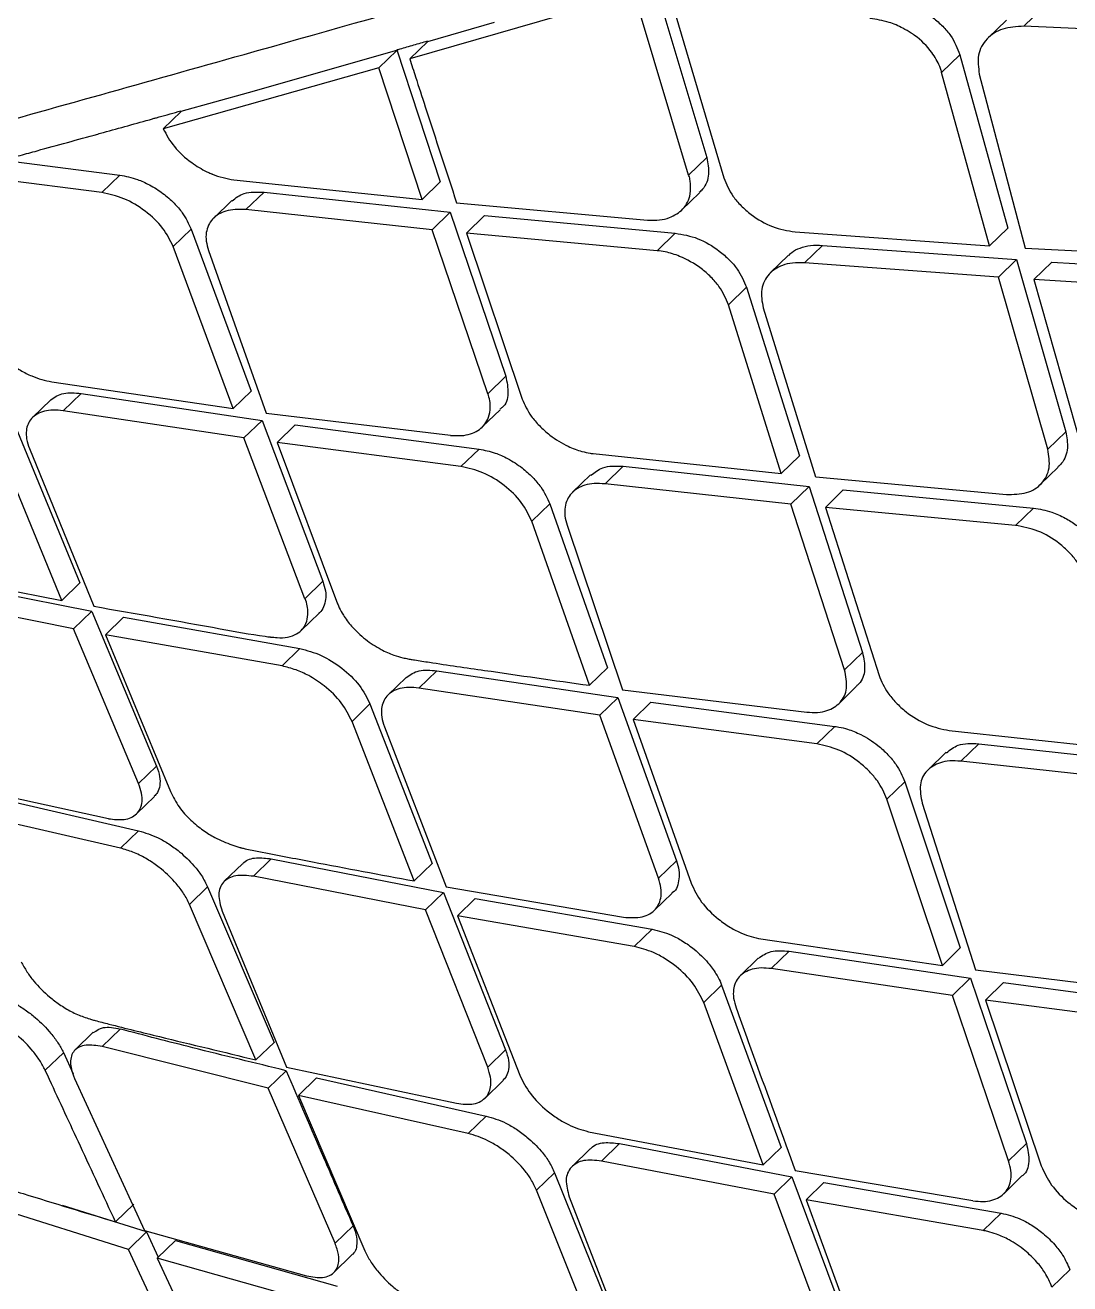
# Model space of a CAD drawing. Extents: x 400 to 501, y 484 to 634.
# Drawn here: x 485.248 to 486.082, y 587.117 to 588.121 of the extents above; entities that cross this region are included whole.
import ezdxf

# ---------------------------------------------------------------- set-up
doc = ezdxf.new("R2010")
doc.units = 0
doc.header["$MEASUREMENT"] = 0
doc.layers.add('DIM', color=3, linetype='Continuous')
doc.layers.add('GEOMETRY', color=3, linetype='Continuous', lineweight=25)

# ---------------------------------------------------------------- blocks, each defined once
blk = doc.blocks.new('2026 GRANDEE')
at = {"layer": 'GEOMETRY', "ltscale": 16}
for p, q in [((35.3266, -8.6885), (35.3672, -8.8246)), ((35.2864, -8.7009), (35.1301, -8.7459)), ((35.3528, -8.8387), (35.312, -8.7026)), ((35.3404, -8.7044), (35.3808, -8.8408)), ((35.6204, -8.7198), (35.635, -8.7057)), ((35.1446, -8.7319), (35.1977, -8.7166)), ((35.6065, -8.715), (35.5919, -8.7291)), ((35.7785, -8.7267), (35.6204, -8.7198)), ((35.1301, -8.7459), (35.1445, -8.7319)), ((35.0012, -8.7726), (35.1198, -8.7389)), ((35.1053, -8.7529), (35.1198, -8.739)), ((35.1197, -8.7387), (35.1544, -8.8441)), ((35.5693, -8.7425), (35.5548, -8.7566)), ((35.5693, -8.7425), (35.6076, -8.881)), ((35.1053, -8.7529), (34.9332, -8.8016)), ((35.14, -8.8581), (35.1053, -8.7529)), ((35.5931, -8.8951), (35.5548, -8.7566)), ((35.5849, -8.7579), (35.6214, -8.8969)), ((34.9476, -8.7876), (35.0012, -8.7726)), ((34.9476, -8.7877), (34.9332, -8.8016)), ((34.8056, -8.8267), (34.8986, -8.8386)), ((35.3528, -8.8387), (35.3672, -8.8246)), ((34.8842, -8.8526), (34.7917, -8.8407)), ((34.8842, -8.8526), (34.8986, -8.8387)), ((34.9895, -8.8423), (35.14, -8.8581)), ((34.9993, -8.8662), (35.0137, -8.8523)), ((35.0137, -8.8523), (35.1624, -8.8682)), ((35.14, -8.8581), (35.1544, -8.8441)), ((34.988, -8.8589), (34.9735, -8.8729)), ((35.1675, -8.8608), (35.32, -8.8745)), ((35.3471, -8.8666), (35.3615, -8.8527)), ((35.148, -8.8822), (34.9993, -8.8662)), ((35.1624, -8.8682), (35.148, -8.8822)), ((35.1624, -8.8682), (35.2067, -8.9991)), ((35.1755, -8.8849), (35.1899, -8.8709)), ((35.1899, -8.8709), (35.3421, -8.885)), ((34.9412, -8.8957), (34.9556, -8.8818)), ((34.9556, -8.8818), (35.0034, -9.011)), ((35.1923, -9.0131), (35.148, -8.8822)), ((35.5931, -8.8951), (35.6076, -8.881)), ((35.1755, -8.8849), (35.2199, -9.0174)), ((35.3277, -8.899), (35.1755, -8.8849)), ((35.3277, -8.899), (35.3421, -8.885)), ((35.4378, -8.884), (35.5931, -8.8951)), ((34.989, -9.025), (34.9412, -8.8957)), ((34.9694, -8.8988), (35.0155, -9.0286)), ((35.4325, -8.9026), (35.418, -8.9167)), ((35.4452, -8.9087), (35.4597, -8.8947)), ((35.4597, -8.8947), (35.6146, -8.906)), ((35.6214, -8.8969), (35.7785, -8.9051)), ((35.6001, -8.9201), (35.4452, -8.9087)), ((35.6001, -8.9201), (35.6146, -8.9061)), ((35.6146, -8.906), (35.6539, -9.0435)), ((35.6284, -8.922), (35.6429, -8.908)), ((35.6429, -8.908), (35.7996, -8.9177)), ((35.6395, -9.0575), (35.6001, -8.9201)), ((35.7851, -8.9318), (35.6284, -8.922)), ((35.6284, -8.922), (35.6675, -9.0597)), ((35.399, -8.9282), (35.3845, -8.9422)), ((35.399, -8.9282), (35.4412, -9.0628)), ((35.4268, -9.0768), (35.3845, -8.9422)), ((35.4123, -8.9446), (35.4542, -9.0795)), ((35.1923, -9.0131), (35.2067, -8.9991)), ((34.8442, -9.0037), (34.989, -9.025)), ((34.8533, -9.0268), (34.8677, -9.0129)), ((34.8677, -9.0129), (35.0121, -9.0344)), ((34.989, -9.025), (35.0034, -9.011)), ((34.8434, -9.018), (34.8289, -9.032)), ((34.9977, -9.0484), (34.8533, -9.0268)), ((35.0155, -9.0286), (35.1626, -9.0463)), ((35.188, -9.0397), (35.2023, -9.0259)), ((34.815, -9.0387), (34.8666, -9.1641)), ((34.9977, -9.0484), (35.0121, -9.0345)), ((35.0121, -9.0344), (35.0607, -9.1629)), ((35.0242, -9.0521), (35.0386, -9.0381)), ((35.0386, -9.0381), (35.1854, -9.0574)), ((34.8522, -9.1781), (34.8006, -9.0526)), ((35.0464, -9.1768), (34.9977, -9.0484)), ((35.0242, -9.0521), (35.0725, -9.1808)), ((35.171, -9.0713), (35.0242, -9.0521)), ((35.6395, -9.0575), (35.6539, -9.0435)), ((34.8264, -9.057), (34.8777, -9.1828)), ((35.171, -9.0713), (35.1854, -9.0574)), ((35.2765, -9.0609), (35.4268, -9.0768)), ((35.4268, -9.0768), (35.4412, -9.0628)), ((35.286, -9.0851), (35.3004, -9.0711)), ((35.3004, -9.0711), (35.4489, -9.0872)), ((35.6336, -9.0857), (35.6479, -9.0718)), ((35.2745, -9.0778), (35.2601, -9.0918)), ((35.4543, -9.0795), (35.6065, -9.0936)), ((35.4345, -9.1012), (35.286, -9.0851)), ((35.4489, -9.0872), (35.4345, -9.1012)), ((35.4489, -9.0872), (35.4916, -9.2197)), ((35.462, -9.1039), (35.4763, -9.09)), ((35.4763, -9.09), (35.6282, -9.1044)), ((35.2275, -9.115), (35.2419, -9.1011)), ((35.2419, -9.1011), (35.2879, -9.232)), ((35.4773, -9.2336), (35.4345, -9.1012)), ((35.6138, -9.1183), (35.462, -9.1039)), ((35.462, -9.1039), (35.5048, -9.238)), ((35.6138, -9.1183), (35.6282, -9.1044)), ((35.2735, -9.2459), (35.2275, -9.115)), ((35.2557, -9.1181), (35.3, -9.2496)), ((34.7136, -9.1509), (34.8522, -9.1781)), ((34.7391, -9.1595), (34.8761, -9.1868)), ((35.0464, -9.1768), (35.0607, -9.1629)), ((34.8617, -9.2008), (34.7247, -9.1735)), ((34.8522, -9.1781), (34.8666, -9.1641)), ((34.876, -9.1869), (34.8617, -9.2008)), ((34.8761, -9.1869), (34.9279, -9.3105)), ((34.8871, -9.2056), (34.9014, -9.1916)), ((34.9014, -9.1916), (35.0424, -9.2166)), ((35.0434, -9.2021), (35.0577, -9.1883)), ((34.9135, -9.3244), (34.8617, -9.2008)), ((35.0281, -9.2305), (34.8871, -9.2055)), ((34.8871, -9.2056), (34.939, -9.3307)), ((35.0281, -9.2305), (35.0424, -9.2166)), ((35.4773, -9.2336), (35.4916, -9.2197)), ((35.1374, -9.2482), (35.1517, -9.2343)), ((35.1517, -9.2343), (35.2963, -9.2557)), ((35.2735, -9.2459), (35.2879, -9.232)), ((35.1272, -9.2396), (35.1128, -9.2536)), ((35.2819, -9.2697), (35.1374, -9.2482)), ((35.3, -9.2496), (35.4471, -9.2673)), ((35.4726, -9.2606), (35.4869, -9.2467)), ((35.0983, -9.2608), (35.084, -9.2747)), ((35.0983, -9.2608), (35.1479, -9.3882)), ((35.2819, -9.2697), (35.2963, -9.2558)), ((35.2963, -9.2557), (35.343, -9.386)), ((35.3227, -9.2594), (35.3084, -9.2733)), ((35.3227, -9.2594), (35.4695, -9.2788)), ((35.3287, -9.3999), (35.2819, -9.2697)), ((35.4552, -9.2927), (35.3084, -9.2733)), ((35.3084, -9.2733), (35.3548, -9.4039)), ((35.1336, -9.4021), (35.084, -9.2747)), ((35.1098, -9.279), (35.1591, -9.4068)), ((35.4552, -9.2927), (35.4695, -9.2788)), ((35.5609, -9.282), (35.7109, -9.2982)), ((35.5701, -9.3065), (35.5844, -9.2926)), ((35.5844, -9.2926), (35.7327, -9.3089)), ((35.5585, -9.2993), (35.544, -9.3133)), ((34.9135, -9.3244), (34.9279, -9.3105)), ((35.7183, -9.3228), (35.5701, -9.3065)), ((34.7544, -9.3228), (34.8894, -9.3523)), ((35.5111, -9.3368), (35.5255, -9.3229)), ((35.5255, -9.3229), (35.5697, -9.4556)), ((34.779, -9.3309), (34.9136, -9.362)), ((34.9119, -9.3485), (34.9262, -9.3346)), ((34.8992, -9.376), (34.7645, -9.3449)), ((35.5554, -9.4695), (35.5111, -9.3368)), ((35.5393, -9.34), (35.5819, -9.4731)), ((34.8992, -9.376), (34.9135, -9.362)), ((35.0052, -9.3984), (35.0195, -9.3845)), ((35.0195, -9.3845), (35.157, -9.4113)), ((34.9965, -9.3884), (34.982, -9.4024)), ((35.1336, -9.4021), (35.1479, -9.3882)), ((35.343, -9.386), (35.3287, -9.3999)), ((35.1426, -9.4252), (35.0052, -9.3984)), ((34.9543, -9.4209), (34.9687, -9.4069)), ((34.9687, -9.4069), (35.0217, -9.5311)), ((35.1426, -9.4252), (35.157, -9.4113)), ((35.157, -9.4113), (35.2066, -9.537)), ((35.1591, -9.4068), (35.3007, -9.4311)), ((35.3253, -9.4257), (35.3396, -9.4118)), ((35.0073, -9.545), (34.9543, -9.4209)), ((35.1923, -9.5509), (35.1426, -9.4252)), ((35.1681, -9.4299), (35.1824, -9.416)), ((35.1824, -9.416), (35.3237, -9.4407)), ((34.9802, -9.4262), (35.0317, -9.5508)), ((35.3094, -9.4545), (35.1681, -9.4299)), ((35.1681, -9.4299), (35.2179, -9.5572)), ((35.3094, -9.4545), (35.3237, -9.4407)), ((35.4104, -9.4484), (35.5554, -9.4695)), ((35.4084, -9.4638), (35.3941, -9.4777)), ((35.4188, -9.4721), (35.4331, -9.4582)), ((35.4331, -9.4582), (35.5778, -9.4796)), ((35.5554, -9.4695), (35.5697, -9.4556)), ((35.5634, -9.4935), (35.4188, -9.4721)), ((35.5819, -9.4731), (35.7289, -9.491)), ((35.3648, -9.4992), (35.3791, -9.4854)), ((35.3791, -9.4854), (35.4267, -9.6148)), ((35.5634, -9.4935), (35.5777, -9.4797)), ((35.5778, -9.4796), (35.6226, -9.6117)), ((35.5899, -9.4972), (35.6042, -9.4833)), ((35.6042, -9.4833), (35.7509, -9.5028)), ((35.6083, -9.6256), (35.5634, -9.4935)), ((35.4124, -9.6287), (35.3648, -9.4992)), ((35.5899, -9.4972), (35.6344, -9.6296)), ((35.7366, -9.5166), (35.5899, -9.4972)), ((34.8774, -9.5229), (34.8629, -9.5369)), ((34.8845, -9.5344), (34.8989, -9.5204)), ((35.017, -9.5676), (34.8845, -9.5344)), ((35.0073, -9.545), (35.0217, -9.5311)), ((34.839, -9.5532), (34.8535, -9.5392)), ((34.8535, -9.5391), (34.8614, -9.5561)), ((35.1923, -9.5509), (35.2066, -9.537)), ((35.017, -9.5676), (35.0314, -9.5536)), ((35.0317, -9.5507), (35.1674, -9.5796)), ((34.8625, -9.5597), (34.9184, -9.6812)), ((35.0557, -9.5594), (35.0413, -9.5733)), ((35.0557, -9.5594), (35.1911, -9.5898)), ((35.1902, -9.5755), (35.2044, -9.5617)), ((35.0704, -9.6914), (35.017, -9.5676)), ((35.1767, -9.6037), (35.0413, -9.5733)), ((35.0413, -9.5733), (35.0943, -9.6975)), ((35.1767, -9.6037), (35.1911, -9.5898)), ((35.2728, -9.6023), (35.4124, -9.6287)), ((35.2742, -9.616), (35.2598, -9.63)), ((35.2832, -9.6257), (35.2975, -9.6118)), ((35.2975, -9.6118), (35.4353, -9.6383)), ((35.4124, -9.6287), (35.4267, -9.6148)), ((35.6226, -9.6117), (35.6083, -9.6256)), ((35.421, -9.6521), (35.2832, -9.6257)), ((35.2314, -9.6491), (35.2457, -9.6352)), ((35.2457, -9.6352), (35.2965, -9.7615)), ((35.4379, -9.6333), (35.5797, -9.6573)), ((35.421, -9.6521), (35.4353, -9.6383)), ((35.4353, -9.6383), (35.4829, -9.766)), ((35.4465, -9.6568), (35.4608, -9.6429)), ((35.4608, -9.6429), (35.6023, -9.6673)), ((35.6045, -9.6518), (35.6187, -9.6379)), ((35.2821, -9.7754), (35.2314, -9.6491)), ((35.2574, -9.6542), (35.3066, -9.781)), ((35.4686, -9.7799), (35.421, -9.6521)), ((34.9054, -9.6963), (34.7808, -9.6569)), ((34.9199, -9.6822), (34.8527, -9.6613)), ((34.8952, -9.6743), (34.9097, -9.6602)), ((35.4465, -9.6568), (35.4942, -9.7861)), ((35.588, -9.6812), (35.4465, -9.6568)), ((35.588, -9.6812), (35.6023, -9.6673)), ((34.9054, -9.6963), (34.9199, -9.6822)), ((34.9184, -9.6812), (35.0477, -9.7174)), ((34.9199, -9.6822), (34.9293, -9.7024)), ((35.0848, -9.6774), (35.0704, -9.6914)), ((34.9612, -9.8161), (34.9054, -9.6963)), ((34.943, -9.6891), (34.9285, -9.7032)), ((34.9431, -9.6891), (35.072, -9.7257)), ((35.0575, -9.7397), (34.9285, -9.7032)), ((34.9285, -9.7032), (34.9845, -9.8245)), ((35.0695, -9.7147), (35.0839, -9.7007)), ((35.6572, -9.7125), (35.6429, -9.7264))]:
    blk.add_line(p, q, dxfattribs=at)
for points, knots in [([(33.7243, -8.7731), (33.7286, -8.772), (33.7522, -8.7657), (33.799, -8.7534), (33.8603, -8.7326), (33.9242, -8.7095), (33.9896, -8.6868), (34.0693, -8.6583), (34.1653, -8.6208), (34.2792, -8.5717), (34.4171, -8.5155), (34.5645, -8.4531), (34.7287, -8.3822), (34.909, -8.3036), (35.1047, -8.2174), (35.3089, -8.1273), (35.5187, -8.0361), (35.7372, -7.9423), (35.9385, -7.8566), (36.1157, -7.7823), (36.2722, -7.7176), (36.4391, -7.6497), (36.6052, -7.5825), (36.7517, -7.5238), (36.839, -7.4905), (36.8768, -7.4761)], [0, 0, 0, 0, 0.0097381, 0.0546015, 0.1000331, 0.1320561, 0.1702626, 0.2056372, 0.2487952, 0.3001589, 0.3461505, 0.3974851, 0.4466417, 0.498592, 0.5558792, 0.6112053, 0.6642787, 0.7210906, 0.779345, 0.8161974, 0.8528832, 0.8945569, 0.9379498, 0.9731378, 1, 1, 1, 1]), ([(36.8835, -7.4899), (36.745, -7.5442), (36.4676, -7.6529), (36.0614, -7.8194), (35.6655, -7.9878), (35.283, -8.1533), (34.9663, -8.2942), (34.7107, -8.4052), (34.512, -8.4917), (34.3277, -8.5656), (34.1529, -8.6385), (33.9844, -8.6947), (33.8388, -8.7434), (33.7627, -8.7634), (33.7246, -8.7734)], [0, 0, 0, 0, 0.0993042, 0.1988023, 0.2983848, 0.3983174, 0.4984056, 0.5609173, 0.6237893, 0.6873653, 0.7502551, 0.8333895, 0.9165325, 1, 1, 1, 1]), ([(33.9513, -9.0024), (33.9891, -8.9966), (34.065, -8.985), (34.2111, -8.9533), (34.3779, -8.9123), (34.5656, -8.8626), (34.7714, -8.8059), (35.033, -8.7324), (35.3573, -8.6405), (35.7491, -8.5323), (36.1625, -8.4216), (36.4519, -8.3511), (36.5969, -8.3157)], [0, 0, 0, 0, 0.080977, 0.162706, 0.245456, 0.32577, 0.407713, 0.491267, 0.616464, 0.743326, 0.871464, 1, 1, 1, 1]), ([(33.1112, -8.6122), (33.301, -8.8166), (33.6802, -9.2249), (34.2607, -9.8374), (34.8462, -10.4484), (35.4368, -11.0578), (36.0312, -11.6653), (36.6288, -12.2707), (37.2294, -12.8738), (37.8326, -13.4744), (38.4383, -14.0724), (39.0461, -14.6672), (39.6559, -15.2581), (40.2672, -15.8439), (40.8801, -16.4248), (41.2887, -16.8043), (41.4933, -16.9943)], [0, 0, 0, 0, 0.071643, 0.14309, 0.214489, 0.285889, 0.357236, 0.428542, 0.499851, 0.571188, 0.642541, 0.713932, 0.785365, 0.856798, 0.928296, 1, 1, 1, 1]), ([(35.5122, -8.6995), (35.5162, -8.7), (35.5235, -8.7009), (35.5358, -8.7054), (35.5468, -8.7117), (35.5558, -8.7196), (35.5642, -8.7294), (35.5673, -8.7373), (35.5693, -8.7425)], [0, 0, 0, 0, 0.1638, 0.302437, 0.503496, 0.633989, 0.760308, 1, 1, 1, 1]), ([(35.5548, -8.7566), (35.5548, -8.7564), (35.5547, -8.7559), (35.5542, -8.7543), (35.5524, -8.7491), (35.5465, -8.7391), (35.5384, -8.7309), (35.5328, -8.7268), (35.5319, -8.7262), (35.529, -8.7242), (35.5226, -8.7205), (35.5115, -8.7156), (35.5027, -8.7144), (35.4976, -8.7136)], [0, 0, 0, 0, 0.008704, 0.023769, 0.073383, 0.250611, 0.499655, 0.504777, 0.513396, 0.541125, 0.638469, 0.79152, 1, 1, 1, 1]), ([(35.6204, -8.7198), (35.6146, -8.7201), (35.603, -8.7207), (35.5921, -8.7279), (35.5865, -8.7357), (35.5831, -8.7448), (35.5842, -8.7527), (35.5849, -8.7579)], [0, 0, 0, 0, 0.249734, 0.499556, 0.630194, 0.757202, 1, 1, 1, 1]), ([(35.1223, -8.7379), (35.126, -8.7368), (35.1333, -8.7347), (35.1407, -8.7326), (35.1444, -8.7315)], [0, 0, 0, 0, 0.500017, 1, 1, 1, 1]), ([(35.1197, -8.7386), (35.1201, -8.7385), (35.121, -8.7382), (35.1219, -8.738), (35.1223, -8.7378)], [0, 0, 0, 0, 0.500002, 1, 1, 1, 1]), ([(35.1301, -8.7459), (35.1316, -8.7506), (35.1357, -8.7634), (35.1482, -8.8017), (35.1591, -8.8352), (35.1675, -8.8608)], [0, 0, 0, 0, 0.1241876, 0.33225, 1, 1, 1, 1]), ([(34.9246, -8.7937), (34.9255, -8.7934), (34.9273, -8.7929), (34.929, -8.7925), (34.9299, -8.7922)], [0, 0, 0, 0, 0.500002, 1, 1, 1, 1]), ([(34.9299, -8.7922), (34.9328, -8.7914), (34.9387, -8.7898), (34.9445, -8.7881), (34.9474, -8.7873)], [0, 0, 0, 0, 0.500009, 1, 1, 1, 1]), ([(34.8854, -8.8046), (34.8919, -8.8028), (34.905, -8.7992), (34.9181, -8.7955), (34.9246, -8.7937)], [0, 0, 0, 0, 0.500011, 1, 1, 1, 1]), ([(34.9332, -8.8016), (34.9358, -8.8065), (34.9411, -8.8162), (34.9543, -8.8281), (34.9649, -8.8345), (34.9705, -8.837), (34.9719, -8.8376), (34.9723, -8.8378), (34.9724, -8.8378), (34.9781, -8.8402), (34.9838, -8.8413), (34.9895, -8.8424)], [0, 0, 0, 0, 0.247959, 0.499587, 0.685569, 0.733125, 0.745477, 0.748796, 0.750035, 0.75021, 1, 1, 1, 1]), ([(34.8326, -8.8191), (34.8406, -8.8169), (34.8567, -8.8125), (34.8729, -8.8081), (34.881, -8.8058)], [0, 0, 0, 0, 0.499999, 1, 1, 1, 1]), ([(34.881, -8.8058), (34.8817, -8.8056), (34.8832, -8.8052), (34.8847, -8.8048), (34.8854, -8.8046)], [0, 0, 0, 0, 0.500001, 1, 1, 1, 1]), ([(34.8056, -8.8265), (34.8101, -8.8253), (34.8191, -8.8228), (34.8281, -8.8204), (34.8326, -8.8192)], [0, 0, 0, 0, 0.499994, 1, 1, 1, 1]), ([(35.3672, -8.8246), (35.3681, -8.8291), (35.3698, -8.8385), (35.3663, -8.8479), (35.3622, -8.8517), (35.3613, -8.8525)], [0, 0, 0, 0, 0.414555, 0.8693, 1, 1, 1, 1]), ([(34.8986, -8.8386), (34.9033, -8.8395), (34.9111, -8.8411), (34.9229, -8.8465), (34.933, -8.8529), (34.9418, -8.8606), (34.9502, -8.8703), (34.9535, -8.8774), (34.9556, -8.8818)], [0, 0, 0, 0, 0.199679, 0.336029, 0.49647, 0.647733, 0.78221, 1, 1, 1, 1]), ([(35.32, -8.8745), (35.3233, -8.8746), (35.3295, -8.8748), (35.3395, -8.8723), (35.3493, -8.8661), (35.3546, -8.8553), (35.3545, -8.8456), (35.3535, -8.8401), (35.3529, -8.8388), (35.3528, -8.8387)], [0, 0, 0, 0, 0.142305, 0.273227, 0.500164, 0.749483, 0.926421, 0.991225, 1, 1, 1, 1]), ([(35.3808, -8.8408), (35.3829, -8.8458), (35.3862, -8.8536), (35.3946, -8.8633), (35.4047, -8.8721), (35.4197, -8.8809), (35.4318, -8.8829), (35.4378, -8.884)], [0, 0, 0, 0, 0.236156, 0.365177, 0.500616, 0.749871, 1, 1, 1, 1]), ([(34.9882, -8.8592), (34.9911, -8.8568), (34.9975, -8.8518), (35.008, -8.8521), (35.0137, -8.8523)], [0, 0, 0, 0, 0.4643181, 1, 1, 1, 1]), ([(34.9412, -8.8957), (34.9387, -8.8907), (34.9338, -8.8806), (34.9193, -8.8669), (34.9018, -8.8564), (34.8901, -8.8539), (34.8842, -8.8526)], [0, 0, 0, 0, 0.249895, 0.500016, 0.750066, 1, 1, 1, 1]), ([(34.9993, -8.8662), (34.9964, -8.8661), (34.9906, -8.8657), (34.9809, -8.8675), (34.9716, -8.873), (34.9674, -8.8823), (34.9672, -8.8913), (34.9687, -8.8963), (34.9694, -8.8988)], [0, 0, 0, 0, 0.132746, 0.260436, 0.499953, 0.743728, 0.870386, 1, 1, 1, 1]), ([(35.3421, -8.885), (35.3481, -8.886), (35.3602, -8.8881), (35.3751, -8.8971), (35.3852, -8.9059), (35.3936, -8.9156), (35.3969, -8.9233), (35.399, -8.9282)], [0, 0, 0, 0, 0.250691, 0.500652, 0.636001, 0.764461, 1, 1, 1, 1]), ([(35.3846, -8.9422), (35.3824, -8.9372), (35.3791, -8.9295), (35.3707, -8.9198), (35.3606, -8.911), (35.3478, -8.9038), (35.3357, -8.9), (35.3298, -8.8992), (35.3277, -8.899)], [0, 0, 0, 0, 0.236513, 0.364992, 0.500041, 0.749166, 0.908756, 1, 1, 1, 1]), ([(35.4327, -8.9028), (35.4335, -8.9019), (35.4359, -8.8994), (35.4417, -8.8966), (35.4499, -8.8944), (35.4564, -8.8946), (35.4597, -8.8947)], [0, 0, 0, 0, 0.131193, 0.409627, 0.699179, 1, 1, 1, 1]), ([(35.4452, -8.9087), (35.442, -8.9086), (35.4357, -8.9085), (35.4256, -8.9109), (35.4178, -8.916), (35.413, -8.9231), (35.41, -8.9318), (35.4114, -8.9395), (35.4123, -8.9446)], [0, 0, 0, 0, 0.142257, 0.273157, 0.500157, 0.626922, 0.752581, 1, 1, 1, 1]), ([(34.7875, -8.9603), (34.7901, -8.9652), (34.7949, -8.9745), (34.8045, -8.9838), (34.8125, -8.9901), (34.819, -8.9945), (34.8306, -9.0005), (34.8389, -9.0025), (34.8442, -9.0037)], [0, 0, 0, 0, 0.249691, 0.472366, 0.499673, 0.639048, 0.769034, 1, 1, 1, 1]), ([(38.8374, -14.8197), (38.8022, -14.782), (38.4988, -14.4574), (37.9155, -13.8556), (37.0879, -13.0154), (36.2484, -12.1872), (35.3987, -11.37), (34.5384, -10.5651), (33.6682, -9.7712), (33.08, -9.2542), (32.7855, -8.9953)], [0, 0, 0, 0, 0.0184337, 0.1586189, 0.298737, 0.4387906, 0.5788851, 0.7191168, 0.8593695, 1, 1, 1, 1]), ([(35.2067, -8.9991), (35.2077, -9.0038), (35.2096, -9.0132), (35.2069, -9.0225), (35.2026, -9.025), (35.202, -9.0254)], [0, 0, 0, 0, 0.452747, 0.918018, 1, 1, 1, 1]), ([(34.8434, -9.018), (34.8465, -9.0159), (34.8526, -9.0116), (34.8627, -9.0125), (34.8677, -9.0129)], [0, 0, 0, 0, 0.512174, 1, 1, 1, 1]), ([(35.1627, -9.0464), (35.1656, -9.0465), (35.1713, -9.0469), (35.1809, -9.045), (35.1883, -9.0404), (35.1929, -9.0333), (35.1947, -9.0254), (35.1943, -9.0176), (35.1925, -9.0135), (35.1923, -9.0131)], [0, 0, 0, 0, 0.133242, 0.261067, 0.499663, 0.625182, 0.774525, 0.975793, 1, 1, 1, 1]), ([(35.2199, -9.0174), (35.2219, -9.022), (35.2252, -9.0293), (35.2336, -9.039), (35.2432, -9.0476), (35.255, -9.0549), (35.2662, -9.059), (35.2726, -9.0604), (35.2755, -9.0608), (35.2763, -9.0608), (35.2764, -9.0609), (35.2765, -9.0609), (35.2765, -9.0609), (35.2765, -9.0609)], [0, 0, 0, 0, 0.22443, 0.355991, 0.499956, 0.716941, 0.872822, 0.967245, 0.99134, 0.997599, 0.999282, 0.999911, 1, 1, 1, 1]), ([(34.8533, -9.0268), (34.8506, -9.0265), (34.8452, -9.0259), (34.8359, -9.0272), (34.8272, -9.032), (34.8236, -9.0407), (34.8238, -9.0493), (34.8255, -9.0544), (34.8264, -9.057)], [0, 0, 0, 0, 0.126357, 0.251888, 0.49976, 0.733174, 0.862506, 1, 1, 1, 1]), ([(35.6539, -9.0435), (35.6547, -9.0479), (35.6563, -9.0572), (35.6529, -9.0668), (35.6487, -9.0707), (35.6477, -9.0716)], [0, 0, 0, 0, 0.403945, 0.855211, 1, 1, 1, 1]), ([(35.1854, -9.0574), (35.1897, -9.0582), (35.1972, -9.0597), (35.2091, -9.065), (35.2194, -9.0717), (35.2282, -9.0796), (35.2365, -9.0893), (35.2398, -9.0965), (35.2419, -9.1011)], [0, 0, 0, 0, 0.184004, 0.325788, 0.500494, 0.645803, 0.777626, 1, 1, 1, 1]), ([(35.6065, -9.0936), (35.6121, -9.0935), (35.6233, -9.0934), (35.6336, -9.0867), (35.6387, -9.0792), (35.6417, -9.0704), (35.6404, -9.0626), (35.6395, -9.0575)], [0, 0, 0, 0, 0.249735, 0.499416, 0.628427, 0.75497, 1, 1, 1, 1]), ([(35.2275, -9.115), (35.2251, -9.1099), (35.2203, -9.0996), (35.2059, -9.0858), (35.1886, -9.0752), (35.1769, -9.0726), (35.171, -9.0713)], [0, 0, 0, 0, 0.250063, 0.499974, 0.749964, 1, 1, 1, 1]), ([(35.2748, -9.0782), (35.2777, -9.0759), (35.2823, -9.0722), (35.2918, -9.0706), (35.2975, -9.071), (35.3004, -9.0711)], [0, 0, 0, 0, 0.4544758, 0.7252764, 1, 1, 1, 1]), ([(35.286, -9.0851), (35.2831, -9.0849), (35.2773, -9.0845), (35.2676, -9.0864), (35.2582, -9.092), (35.2539, -9.1014), (35.2536, -9.1105), (35.255, -9.1156), (35.2557, -9.1181)], [0, 0, 0, 0, 0.134087, 0.262243, 0.500012, 0.745247, 0.871525, 1, 1, 1, 1]), ([(35.6282, -9.1044), (35.6331, -9.1052), (35.6415, -9.1066), (35.6531, -9.112), (35.6598, -9.1162), (35.6657, -9.1207), (35.6711, -9.1256), (35.6793, -9.1353), (35.6825, -9.1431), (35.6846, -9.1481)], [0, 0, 0, 0, 0.203402, 0.355207, 0.485555, 0.503034, 0.636392, 0.763792, 1, 1, 1, 1]), ([(35.6702, -9.1621), (35.6681, -9.157), (35.6649, -9.1492), (35.6565, -9.1394), (35.6466, -9.1305), (35.6317, -9.1217), (35.6198, -9.1194), (35.6138, -9.1183)], [0, 0, 0, 0, 0.238721, 0.36685, 0.500578, 0.749925, 1, 1, 1, 1]), ([(35.0607, -9.1629), (35.0615, -9.1654), (35.0631, -9.1705), (35.0632, -9.1775), (35.0613, -9.1832), (35.0597, -9.1871), (35.0577, -9.1881), (35.0576, -9.1882)], [0, 0, 0, 0, 0.253455, 0.502037, 0.745859, 0.98504, 1, 1, 1, 1]), ([(34.8777, -9.1828), (34.9114, -9.1887), (34.9571, -9.1967), (35.0038, -9.2054), (35.0176, -9.2072), (35.019, -9.2073)], [0, 0, 0, 0, 0.718028, 0.970359, 1, 1, 1, 1]), ([(35.019, -9.2074), (35.0208, -9.2075), (35.0257, -9.2081), (35.0328, -9.2078), (35.0397, -9.2053), (35.0445, -9.2014), (35.0477, -9.1963), (35.0492, -9.1888), (35.0484, -9.1814), (35.0466, -9.1773), (35.0464, -9.1768)], [0, 0, 0, 0, 0.079322, 0.224044, 0.374642, 0.500235, 0.624133, 0.773373, 0.973603, 1, 1, 1, 1]), ([(35.0725, -9.1808), (35.0729, -9.1819), (35.0741, -9.1849), (35.0775, -9.1909), (35.084, -9.1997), (35.0943, -9.2094), (35.1061, -9.2171), (35.1164, -9.2217), (35.1237, -9.2238), (35.1273, -9.2245), (35.1286, -9.2248)], [0, 0, 0, 0, 0.052846, 0.153889, 0.30299, 0.499941, 0.688231, 0.834397, 0.938321, 1, 1, 1, 1]), ([(33.9473, -9.1847), (34.1002, -9.3342), (34.4079, -9.635), (34.8583, -10.0743), (35.2854, -10.4909), (35.6745, -10.8705), (36.0618, -11.2485), (36.4558, -11.6334), (36.8653, -12.0343), (37.205, -12.3676), (37.478, -12.6357), (37.687, -12.841), (37.8968, -13.0474), (38.1182, -13.2654), (38.3623, -13.5059), (38.6355, -13.7754), (38.9498, -14.0858), (39.3071, -14.439), (39.7095, -14.837), (40.1476, -15.2705), (40.6071, -15.7254), (40.921, -16.0353), (41.0767, -16.1891)], [0, 0, 0, 0, 0.064169, 0.129138, 0.188802, 0.243183, 0.292269, 0.351201, 0.408497, 0.464259, 0.494029, 0.523343, 0.552198, 0.58236, 0.616633, 0.655052, 0.697622, 0.749248, 0.805908, 0.86759, 0.934316, 1, 1, 1, 1]), ([(37.5496, -12.6402), (37.1211, -12.2214), (36.4624, -11.5777), (35.2649, -10.4291), (34.4992, -9.6963), (33.9659, -9.1859)], [0, 0, 0, 0, 0.360925, 0.55487, 1, 1, 1, 1]), ([(35.0424, -9.2166), (35.048, -9.2181), (35.0592, -9.221), (35.0763, -9.2318), (35.0908, -9.2456), (35.0958, -9.2557), (35.0983, -9.2608)], [0, 0, 0, 0, 0.248434, 0.494733, 0.747484, 1, 1, 1, 1]), ([(35.4916, -9.2197), (35.4926, -9.2244), (35.4945, -9.2339), (35.4912, -9.2428), (35.4874, -9.246), (35.4867, -9.2466)], [0, 0, 0, 0, 0.442202, 0.903849, 1, 1, 1, 1]), ([(35.084, -9.2747), (35.0815, -9.2697), (35.0764, -9.2598), (35.0633, -9.2469), (35.0504, -9.2384), (35.0387, -9.2331), (35.0317, -9.2314), (35.0281, -9.2305)], [0, 0, 0, 0, 0.249641, 0.499157, 0.68661, 0.832999, 1, 1, 1, 1]), ([(35.1273, -9.2397), (35.1304, -9.2375), (35.1365, -9.2331), (35.1467, -9.2339), (35.1517, -9.2343)], [0, 0, 0, 0, 0.503665, 1, 1, 1, 1]), ([(35.1286, -9.2248), (35.1292, -9.2249), (35.1309, -9.2252), (35.1367, -9.2261), (35.1564, -9.2292), (35.203, -9.2359), (35.2456, -9.242), (35.2735, -9.2459)], [0, 0, 0, 0, 0.012803, 0.037084, 0.120103, 0.423995, 1, 1, 1, 1]), ([(35.4471, -9.2674), (35.4501, -9.2675), (35.4558, -9.2679), (35.4655, -9.2659), (35.4747, -9.2602), (35.4803, -9.2486), (35.4783, -9.2386), (35.4773, -9.2336)], [0, 0, 0, 0, 0.135244, 0.263916, 0.500707, 0.749223, 1, 1, 1, 1]), ([(35.5048, -9.238), (35.5068, -9.2427), (35.51, -9.2502), (35.5183, -9.26), (35.5284, -9.2692), (35.5432, -9.2783), (35.555, -9.2808), (35.5609, -9.282)], [0, 0, 0, 0, 0.227634, 0.358664, 0.500727, 0.750212, 1, 1, 1, 1]), ([(35.1374, -9.2482), (35.1346, -9.2479), (35.1292, -9.2473), (35.1198, -9.2486), (35.111, -9.2536), (35.1073, -9.2625), (35.1074, -9.2713), (35.109, -9.2763), (35.1098, -9.279)], [0, 0, 0, 0, 0.127348, 0.253245, 0.499893, 0.735335, 0.864115, 1, 1, 1, 1]), ([(35.4695, -9.2788), (35.4699, -9.2788), (35.471, -9.2789), (35.4743, -9.2795), (35.4809, -9.2811), (35.4916, -9.2855), (35.5028, -9.2926), (35.5119, -9.301), (35.5201, -9.3108), (35.5234, -9.3182), (35.5255, -9.3229)], [0, 0, 0, 0, 0.017178, 0.047369, 0.14671, 0.297869, 0.500602, 0.642128, 0.772677, 1, 1, 1, 1]), ([(35.5111, -9.3368), (35.509, -9.3319), (35.5056, -9.3243), (35.4973, -9.3146), (35.4873, -9.3056), (35.4727, -9.2965), (35.461, -9.2939), (35.4552, -9.2927)], [0, 0, 0, 0, 0.237274, 0.365804, 0.500621, 0.750216, 1, 1, 1, 1]), ([(35.5588, -9.2998), (35.5616, -9.2974), (35.5662, -9.2937), (35.5757, -9.2921), (35.5815, -9.2924), (35.5844, -9.2926)], [0, 0, 0, 0, 0.4443864, 0.7194153, 1, 1, 1, 1]), ([(34.9279, -9.3105), (34.9289, -9.3133), (34.9308, -9.3189), (34.9307, -9.3259), (34.9292, -9.3313), (34.9269, -9.3335), (34.926, -9.3345)], [0, 0, 0, 0, 0.287953, 0.560763, 0.818473, 1, 1, 1, 1]), ([(35.5701, -9.3065), (35.5671, -9.3063), (35.5613, -9.3059), (35.5515, -9.3079), (35.5422, -9.3136), (35.5364, -9.325), (35.5383, -9.3349), (35.5393, -9.34)], [0, 0, 0, 0, 0.135971, 0.264876, 0.50069, 0.747833, 1, 1, 1, 1]), ([(34.8894, -9.3524), (34.8938, -9.3529), (34.903, -9.354), (34.9111, -9.35), (34.9151, -9.3445), (34.9166, -9.3389), (34.9163, -9.3321), (34.9144, -9.327), (34.9135, -9.3244)], [0, 0, 0, 0, 0.222565, 0.462636, 0.590015, 0.722004, 0.858651, 1, 1, 1, 1]), ([(34.939, -9.3307), (34.9411, -9.3349), (34.945, -9.3426), (34.9546, -9.3534), (34.9645, -9.3615), (34.9756, -9.3685), (34.9862, -9.3728), (34.9924, -9.3747), (34.9944, -9.3754)], [0, 0, 0, 0, 0.210977, 0.397445, 0.559354, 0.696669, 0.896887, 1, 1, 1, 1]), ([(34.9136, -9.362), (34.9187, -9.3636), (34.9267, -9.366), (34.9379, -9.3725), (34.9479, -9.3798), (34.9569, -9.3885), (34.9644, -9.3982), (34.9672, -9.4039), (34.9687, -9.4069)], [0, 0, 0, 0, 0.237403, 0.364457, 0.496856, 0.705394, 0.841997, 1, 1, 1, 1]), ([(34.9543, -9.4209), (34.9529, -9.4179), (34.9501, -9.4124), (34.9427, -9.4027), (34.9338, -9.394), (34.9235, -9.3865), (34.9141, -9.381), (34.9055, -9.3778), (34.9008, -9.3764), (34.8992, -9.376)], [0, 0, 0, 0, 0.153406, 0.288077, 0.500438, 0.626779, 0.76952, 0.921832, 1, 1, 1, 1]), ([(34.9944, -9.3754), (34.9946, -9.3754), (34.995, -9.3756), (34.9964, -9.3759), (35.0013, -9.3769), (35.0202, -9.3807), (35.0651, -9.3893), (35.1065, -9.3971), (35.1336, -9.4021)], [0, 0, 0, 0, 0.003122, 0.009305, 0.030886, 0.110942, 0.418682, 1, 1, 1, 1]), ([(34.9967, -9.3885), (34.997, -9.3881), (34.9994, -9.3853), (35.0067, -9.3829), (35.0155, -9.384), (35.0195, -9.3845)], [0, 0, 0, 0, 0.077893, 0.570813, 1, 1, 1, 1]), ([(35.343, -9.386), (35.3438, -9.3886), (35.3453, -9.3937), (35.3451, -9.4026), (35.3435, -9.4095), (35.3396, -9.4115), (35.3394, -9.4116)], [0, 0, 0, 0, 0.248295, 0.493444, 0.972311, 1, 1, 1, 1]), ([(35.0052, -9.3984), (35.0002, -9.3979), (34.9927, -9.397), (34.9853, -9.3997), (34.9797, -9.404), (34.9762, -9.4125), (34.9789, -9.4216), (34.9802, -9.4262)], [0, 0, 0, 0, 0.244421, 0.371163, 0.50069, 0.750161, 1, 1, 1, 1]), ([(35.3007, -9.4311), (35.306, -9.4314), (35.3165, -9.432), (35.3271, -9.4255), (35.331, -9.4165), (35.331, -9.4076), (35.3295, -9.4025), (35.3287, -9.3999)], [0, 0, 0, 0, 0.25263, 0.499394, 0.738901, 0.866864, 1, 1, 1, 1]), ([(35.3548, -9.4039), (35.3572, -9.409), (35.362, -9.4191), (35.3743, -9.4313), (35.3857, -9.4392), (35.3972, -9.4453), (35.4053, -9.4472), (35.4104, -9.4484)], [0, 0, 0, 0, 0.249635, 0.499222, 0.644571, 0.776627, 1, 1, 1, 1]), ([(35.3237, -9.4407), (35.3288, -9.4419), (35.3369, -9.4439), (35.3483, -9.4501), (35.3585, -9.4573), (35.3678, -9.4663), (35.3742, -9.4752), (35.3775, -9.4813), (35.3787, -9.4843), (35.3791, -9.4854)], [0, 0, 0, 0, 0.225381, 0.356643, 0.499895, 0.697692, 0.847107, 0.947924, 1, 1, 1, 1]), ([(35.3648, -9.4992), (35.3624, -9.4942), (35.3575, -9.4841), (35.3453, -9.4719), (35.334, -9.464), (35.3225, -9.4578), (35.3145, -9.4558), (35.3094, -9.4545)], [0, 0, 0, 0, 0.249597, 0.49915, 0.643396, 0.775169, 1, 1, 1, 1]), ([(35.4086, -9.4639), (35.4116, -9.4617), (35.4178, -9.4571), (35.428, -9.4579), (35.4331, -9.4582)], [0, 0, 0, 0, 0.494058, 1, 1, 1, 1]), ([(34.8199, -9.4667), (34.8213, -9.4693), (34.8239, -9.4744), (34.8311, -9.484), (34.8402, -9.4931), (34.8507, -9.5011), (34.8598, -9.5067), (34.8683, -9.5102), (34.8729, -9.5117), (34.8745, -9.5122)], [0, 0, 0, 0, 0.141302, 0.269122, 0.500645, 0.625891, 0.769161, 0.919704, 1, 1, 1, 1]), ([(35.4188, -9.4721), (35.4161, -9.4718), (35.4106, -9.4713), (35.4012, -9.4727), (35.3923, -9.4778), (35.3884, -9.4868), (35.3883, -9.4957), (35.3899, -9.5009), (35.3907, -9.5035)], [0, 0, 0, 0, 0.128517, 0.254834, 0.50001, 0.737597, 0.865803, 1, 1, 1, 1]), ([(34.7993, -9.4933), (34.8045, -9.4951), (34.8123, -9.498), (34.8232, -9.505), (34.8332, -9.5127), (34.8423, -9.5219), (34.8495, -9.5315), (34.8521, -9.5365), (34.8535, -9.5391)], [0, 0, 0, 0, 0.246373, 0.372171, 0.499627, 0.729573, 0.85981, 1, 1, 1, 1]), ([(35.3907, -9.5035), (35.3964, -9.5193), (35.4121, -9.5626), (35.4279, -9.6058), (35.4379, -9.6333)], [0, 0, 0, 0, 0.364698, 1, 1, 1, 1]), ([(34.839, -9.5532), (34.8376, -9.5506), (34.835, -9.5456), (34.8278, -9.536), (34.8188, -9.5268), (34.8087, -9.5191), (34.7978, -9.5121), (34.79, -9.5092), (34.7848, -9.5073)], [0, 0, 0, 0, 0.139178, 0.269056, 0.500231, 0.627372, 0.753383, 1, 1, 1, 1]), ([(34.8745, -9.5122), (34.8749, -9.5124), (34.8764, -9.5129), (34.8815, -9.5142), (34.8995, -9.5189), (34.9423, -9.5294), (34.9816, -9.5388), (35.0073, -9.545)], [0, 0, 0, 0, 0.0116939, 0.0351154, 0.1171904, 0.4223229, 1, 1, 1, 1]), ([(34.8776, -9.5232), (34.8799, -9.5215), (34.8835, -9.5189), (34.8916, -9.5188), (34.8965, -9.5199), (34.8989, -9.5204)], [0, 0, 0, 0, 0.46685, 0.737892, 1, 1, 1, 1]), ([(35.0314, -9.5536), (35.0065, -9.5475), (34.962, -9.5368), (34.9182, -9.5254), (34.8989, -9.5204)], [0, 0, 0, 0, 0.560001, 1, 1, 1, 1]), ([(34.8845, -9.5344), (34.8799, -9.5336), (34.8728, -9.5324), (34.8659, -9.5345), (34.8607, -9.5384), (34.8583, -9.5461), (34.8603, -9.5547), (34.8623, -9.5593), (34.8625, -9.5597)], [0, 0, 0, 0, 0.236342, 0.365111, 0.500741, 0.750186, 0.974838, 1, 1, 1, 1]), ([(35.2066, -9.537), (35.2076, -9.5399), (35.2094, -9.5454), (35.2092, -9.5526), (35.2076, -9.5581), (35.2053, -9.5605), (35.2043, -9.5615)], [0, 0, 0, 0, 0.282677, 0.551787, 0.807368, 1, 1, 1, 1]), ([(34.8952, -9.6743), (34.8858, -9.6541), (34.8682, -9.6163), (34.8495, -9.5759), (34.8401, -9.5557), (34.839, -9.5532)], [0, 0, 0, 0, 0.499999, 0.937966, 1, 1, 1, 1]), ([(35.0314, -9.5536), (35.0414, -9.5767), (35.0591, -9.618), (35.0769, -9.6592), (35.0848, -9.6774)], [0, 0, 0, 0, 0.56, 1, 1, 1, 1]), ([(35.1674, -9.5796), (35.1722, -9.5802), (35.1796, -9.581), (35.187, -9.5782), (35.1925, -9.5738), (35.1951, -9.5671), (35.1948, -9.5586), (35.1932, -9.5536), (35.1923, -9.5509)], [0, 0, 0, 0, 0.243314, 0.370158, 0.500178, 0.735573, 0.857057, 1, 1, 1, 1]), ([(35.2179, -9.5572), (35.2204, -9.5621), (35.2254, -9.572), (35.2373, -9.584), (35.2481, -9.5919), (35.2593, -9.5984), (35.2675, -9.6008), (35.2728, -9.6023)], [0, 0, 0, 0, 0.249816, 0.499225, 0.630994, 0.758529, 1, 1, 1, 1]), ([(35.1911, -9.5898), (35.1963, -9.5913), (35.2043, -9.5937), (35.2155, -9.6003), (35.2253, -9.6076), (35.2342, -9.6163), (35.2416, -9.6262), (35.2443, -9.632), (35.2457, -9.6352)], [0, 0, 0, 0, 0.238568, 0.366068, 0.498739, 0.703318, 0.840243, 1, 1, 1, 1]), ([(35.2314, -9.6491), (35.23, -9.6461), (35.2275, -9.6408), (35.2204, -9.6309), (35.2115, -9.6219), (35.2012, -9.6143), (35.19, -9.6077), (35.182, -9.6052), (35.1767, -9.6037)], [0, 0, 0, 0, 0.152835, 0.272557, 0.499964, 0.632857, 0.760754, 1, 1, 1, 1]), ([(35.2743, -9.6161), (35.2746, -9.6158), (35.277, -9.6129), (35.2844, -9.6103), (35.2933, -9.6113), (35.2975, -9.6118)], [0, 0, 0, 0, 0.066617, 0.562197, 1, 1, 1, 1]), ([(35.6226, -9.6117), (35.6236, -9.6166), (35.6255, -9.6263), (35.6228, -9.6354), (35.6189, -9.6375), (35.6185, -9.6377)], [0, 0, 0, 0, 0.480759, 0.957316, 1, 1, 1, 1]), ([(35.2832, -9.6257), (35.2782, -9.6252), (35.2706, -9.6244), (35.2632, -9.6272), (35.2574, -9.6316), (35.2536, -9.6403), (35.2562, -9.6496), (35.2574, -9.6542)], [0, 0, 0, 0, 0.245515, 0.372042, 0.500808, 0.750261, 1, 1, 1, 1]), ([(35.5797, -9.6574), (35.5825, -9.6577), (35.588, -9.6583), (35.5973, -9.6569), (35.6063, -9.6517), (35.6104, -9.6424), (35.6105, -9.6333), (35.609, -9.6282), (35.6083, -9.6256)], [0, 0, 0, 0, 0.129027, 0.255549, 0.500114, 0.74185, 0.868991, 1, 1, 1, 1]), ([(34.7691, -9.6349), (34.7692, -9.635), (34.7695, -9.6351), (34.7707, -9.6356), (34.7751, -9.6371), (34.7922, -9.6426), (34.8328, -9.6554), (34.8705, -9.6668), (34.8952, -9.6743)], [0, 0, 0, 0, 0.003081, 0.009217, 0.030715, 0.110676, 0.418546, 1, 1, 1, 1]), ([(35.6344, -9.6296), (35.6368, -9.6348), (35.6415, -9.645), (35.6537, -9.6575), (35.6652, -9.6656), (35.6767, -9.6716), (35.6846, -9.6735), (35.6895, -9.6746)], [0, 0, 0, 0, 0.24957, 0.499109, 0.651192, 0.7855, 1, 1, 1, 1]), ([(35.6023, -9.6673), (35.6073, -9.6685), (35.6153, -9.6705), (35.6268, -9.6767), (35.6364, -9.6836), (35.6449, -9.6919), (35.6526, -9.7019), (35.6555, -9.7086), (35.6572, -9.7125)], [0, 0, 0, 0, 0.220384, 0.353899, 0.501997, 0.669236, 0.808112, 1, 1, 1, 1]), ([(35.0848, -9.6774), (35.085, -9.6779), (35.0856, -9.6794), (35.0872, -9.684), (35.0884, -9.6919), (35.087, -9.6983), (35.084, -9.7004), (35.0837, -9.7006)], [0, 0, 0, 0, 0.0529139, 0.149648, 0.4737527, 0.945686, 1, 1, 1, 1]), ([(35.6429, -9.7264), (35.6412, -9.7225), (35.6383, -9.7157), (35.6306, -9.7057), (35.6211, -9.6965), (35.6099, -9.6889), (35.5997, -9.6842), (35.5926, -9.6822), (35.5892, -9.6814), (35.588, -9.6812)], [0, 0, 0, 0, 0.190542, 0.330549, 0.500115, 0.694294, 0.842433, 0.944356, 1, 1, 1, 1]), ([(35.0477, -9.7174), (35.0523, -9.7182), (35.0593, -9.7194), (35.0663, -9.7173), (35.0717, -9.7133), (35.0741, -9.706), (35.0728, -9.6976), (35.071, -9.6929), (35.0704, -9.6914)], [0, 0, 0, 0, 0.234566, 0.363734, 0.500575, 0.749624, 0.915441, 1, 1, 1, 1]), ([(35.0943, -9.6975), (35.0957, -9.7002), (35.0982, -9.7055), (35.1054, -9.7153), (35.1143, -9.7243), (35.1242, -9.732), (35.1352, -9.7389), (35.1431, -9.7416), (35.1484, -9.7434)], [0, 0, 0, 0, 0.143742, 0.275079, 0.499771, 0.625926, 0.751472, 1, 1, 1, 1])]:
    blk.add_open_spline(points, degree=3, knots=knots, dxfattribs=at)

msp = doc.modelspace()

# ---------------------------------------------------------------- block references
at = {"layer": 'DIM'}
msp.add_blockref('2026 GRANDEE', (450.4248, 596.8403), dxfattribs=at)

doc.saveas('drawing.dxf')
